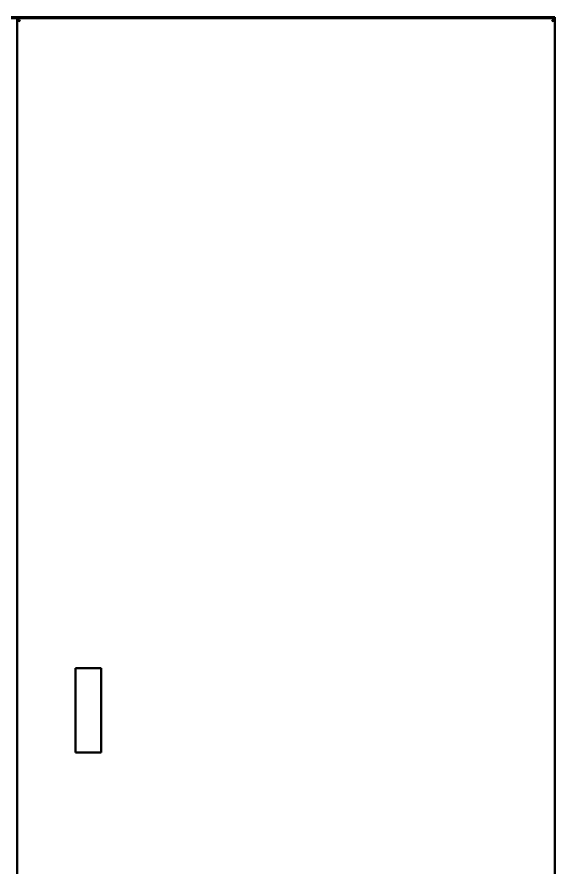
# Model space of a CAD drawing. Header units: millimetres. Extents: x 0 to 110, y -13 to 160.
# Drawn here: x 55.2 to 109.9, y 73.4 to 160 of the extents above; entities that cross this region are included whole.
import ezdxf

# ---------------------------------------------------------------- set-up
doc = ezdxf.new("R2010")
doc.units = ezdxf.units.MM
doc.layers.add('Visible (ANSI)', color=7, linetype='Continuous', lineweight=50)

msp = doc.modelspace()

# ---------------------------------------------------------------- linework, layer by layer
at = {"layer": 'Visible (ANSI)'}
for p, q in [((109.281, 160), (0.635, 160)), ((5.076, 159.878), (104.84, 159.878)), ((55.196, 159.878), (109.916, 159.878)), ((55.196, 159.725), (55.196, 159.878)), ((55.196, 6.503), (55.196, 159.7)), ((55.309, 159.7), (55.196, 159.7)), ((55.424, 159.632), (55.461, 159.594)), ((104.84, 159.878), (104.84, 159.878)), ((109.916, 159.878), (104.84, 159.878)), ((104.84, 159.878), (104.84, 159.878)), ((109.281, 160), (109.916, 160)), ((109.65, 159.594), (109.688, 159.632)), ((109.803, 159.7), (109.916, 159.7)), ((109.916, 159.878), (109.916, 160)), ((109.916, 159.878), (109.916, 159.878)), ((109.916, 159.725), (109.916, 159.878)), ((109.916, 159.725), (109.916, 159.7)), ((109.916, 159.7), (109.916, 6.503)), ((61.147, 85.163), (61.147, 93.729)), ((61.147, 93.729), (63.764, 93.729)), ((63.764, 93.729), (63.764, 85.163)), ((63.764, 85.163), (61.147, 85.163))]:
    msp.add_line(p, q, dxfattribs=at)
for points, knots in [([(55.5, 159.573), (55.434, 159.677), (55.368, 159.779), (55.302, 159.833), (55.266, 159.862), (55.231, 159.878), (55.196, 159.878)], [0, 0, 0, 0, 1.022257, 1.022257, 1.022257, 1.570796, 1.570796, 1.570796, 1.570796]), ([(55.5, 159.573), (55.422, 159.635), (55.343, 159.695), (55.264, 159.716), (55.241, 159.722), (55.218, 159.725), (55.196, 159.725)], [0, 0, 0, 0, 1.215675, 1.215675, 1.215675, 1.570796, 1.570796, 1.570796, 1.570796]), ([(55.196, 159.7), (55.196, 159.673), (55.253, 159.645), (55.341, 159.618), (55.389, 159.603), (55.444, 159.588), (55.5, 159.573)], [0, 0, 0, 0, 1.022257, 1.022257, 1.022257, 1.570796, 1.570796, 1.570796, 1.570796]), ([(55.5, 159.573), (55.438, 159.606), (55.379, 159.639), (55.357, 159.671), (55.356, 159.673), (55.355, 159.676), (55.354, 159.678)], [0, 0, 0, 0, 1.215675, 1.215675, 1.215675, 1.291769, 1.291769, 1.291769, 1.291769]), ([(109.916, 159.878), (109.85, 159.878), (109.784, 159.821), (109.718, 159.732), (109.683, 159.685), (109.647, 159.629), (109.612, 159.573)], [0, 0, 0, 0, 1.022257, 1.022257, 1.022257, 1.570796, 1.570796, 1.570796, 1.570796]), ([(109.612, 159.573), (109.69, 159.635), (109.769, 159.695), (109.847, 159.716), (109.87, 159.722), (109.893, 159.725), (109.916, 159.725)], [0, 0, 0, 0, 1.215675, 1.215675, 1.215675, 1.570796, 1.570796, 1.570796, 1.570796]), ([(109.612, 159.573), (109.715, 159.601), (109.817, 159.628), (109.872, 159.656), (109.901, 159.671), (109.916, 159.685), (109.916, 159.7)], [0, 0, 0, 0, 1.022257, 1.022257, 1.022257, 1.570796, 1.570796, 1.570796, 1.570796]), ([(109.612, 159.573), (109.673, 159.606), (109.733, 159.639), (109.754, 159.671), (109.756, 159.673), (109.757, 159.676), (109.758, 159.678)], [0, 0, 0, 0, 1.215675, 1.215675, 1.215675, 1.291769, 1.291769, 1.291769, 1.291769])]:
    msp.add_open_spline(points, degree=3, knots=knots, dxfattribs=at)

doc.saveas('drawing.dxf')
